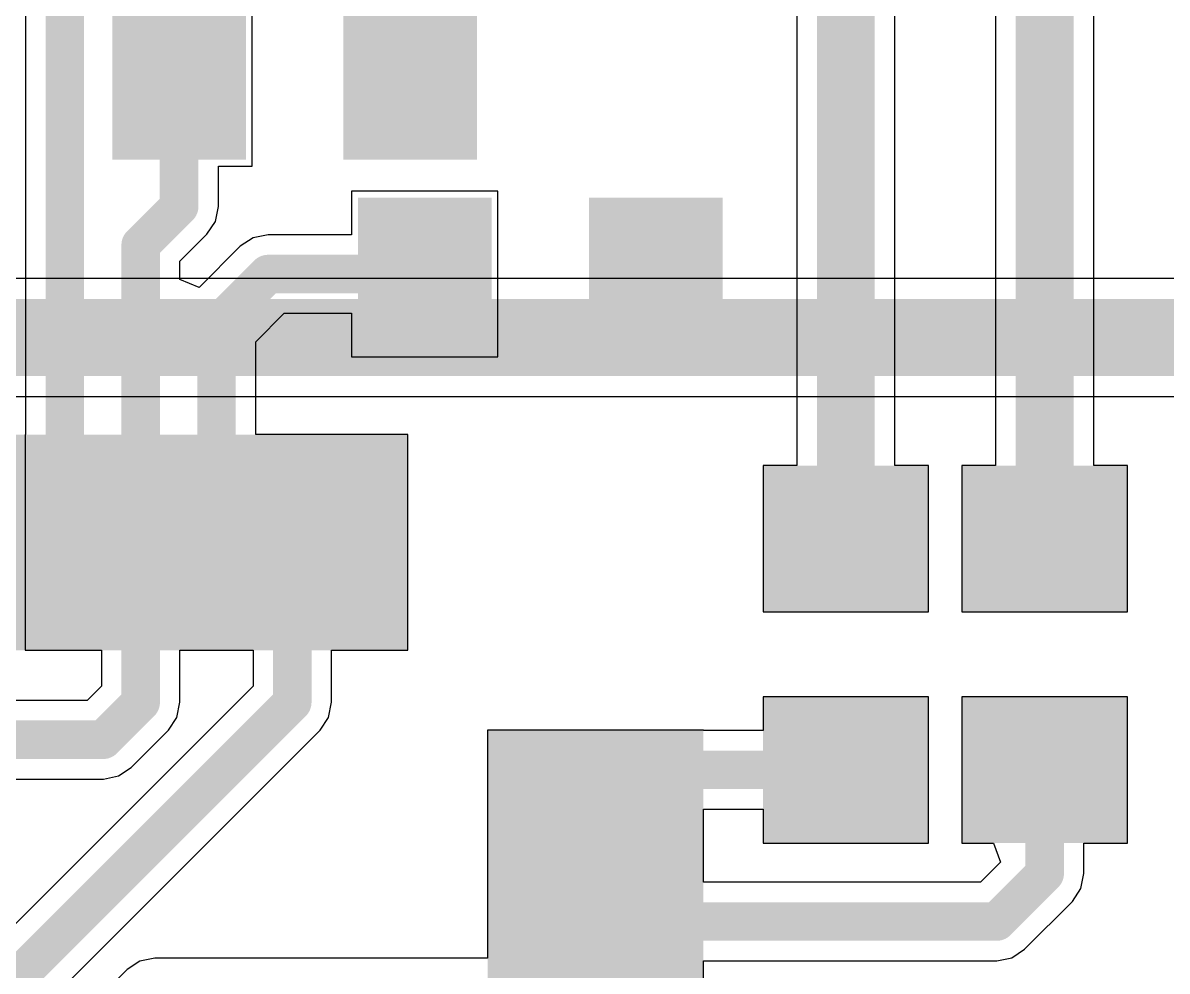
# Model space of a CAD drawing. Header units: millimetres. Extents: x -0.27 to 3.94, y -1.19 to 3.
# Drawn here: x 1.6306 to 1.9278, y 1.519 to 1.7652 of the extents above; entities that cross this region are included whole.
import ezdxf

# ---------------------------------------------------------------- set-up
doc = ezdxf.new("R2010")
doc.units = ezdxf.units.MM
doc.header["$MEASUREMENT"] = 0
for name, color, linetype in [('BottomLayer', 5, 'Continuous'), ('BottomPaste', 16, 'Continuous'), ('BottomSolder', 6, 'Continuous'), ('TopLayer', 1, 'Continuous')]:
    doc.layers.add(name, color=color, linetype=linetype)

# ---------------------------------------------------------------- blocks, each defined once
blk = doc.blocks.new('48_LQFP__7_7___B_12')
at = {"layer": 'BottomLayer'}
for points in [[(0.02323, 0.14331), (0.02323, 0.19134), (0.03583, 0.19134), (0.03583, 0.14331)], [(0.04291, 0.14331), (0.04291, 0.19134), (0.05551, 0.19134), (0.05551, 0.14331)], [(0.0626, 0.14331), (0.0626, 0.19134), (0.0752, 0.19134), (0.0752, 0.14331)], [(0.08228, 0.14331), (0.08228, 0.19134), (0.09488, 0.19134), (0.09488, 0.14331)], [(0.10197, 0.14331), (0.10197, 0.19134), (0.11457, 0.19134), (0.11457, 0.14331)], [(0.14331, 0.10197), (0.14331, 0.11457), (0.19134, 0.11457), (0.19134, 0.10197)], [(0.14331, 0.08228), (0.14331, 0.09488), (0.19134, 0.09488), (0.19134, 0.08228)], [(0.14331, 0.0626), (0.14331, 0.0752), (0.19134, 0.0752), (0.19134, 0.0626)]]:
    blk.add_hatch(color=5, dxfattribs=at).paths.add_polyline_path(points)
at = {"layer": 'BottomPaste'}
for points in [[(0.02323, 0.14331), (0.02323, 0.19134), (0.03583, 0.19134), (0.03583, 0.14331)], [(0.04291, 0.14331), (0.04291, 0.19134), (0.05551, 0.19134), (0.05551, 0.14331)], [(0.0626, 0.14331), (0.0626, 0.19134), (0.0752, 0.19134), (0.0752, 0.14331)], [(0.08228, 0.14331), (0.08228, 0.19134), (0.09488, 0.19134), (0.09488, 0.14331)], [(0.10197, 0.14331), (0.10197, 0.19134), (0.11457, 0.19134), (0.11457, 0.14331)], [(0.14331, 0.10197), (0.14331, 0.11457), (0.19134, 0.11457), (0.19134, 0.10197)], [(0.14331, 0.08228), (0.14331, 0.09488), (0.19134, 0.09488), (0.19134, 0.08228)], [(0.14331, 0.0626), (0.14331, 0.0752), (0.19134, 0.0752), (0.19134, 0.0626)]]:
    blk.add_hatch(color=16, dxfattribs=at).paths.add_polyline_path(points)
at = {"layer": 'BottomSolder'}
for points in [[(-0.00046, 0.13931), (-0.00046, 0.19534), (0.02014, 0.19534), (0.02014, 0.13931)], [(0.01923, 0.13931), (0.01923, 0.19534), (0.03983, 0.19534), (0.03983, 0.13931)], [(0.03891, 0.13931), (0.03891, 0.19534), (0.05951, 0.19534), (0.05951, 0.13931)], [(0.0586, 0.13931), (0.0586, 0.19534), (0.0792, 0.19534), (0.0792, 0.13931)], [(0.07828, 0.13931), (0.07828, 0.19534), (0.09888, 0.19534), (0.09888, 0.13931)], [(0.09797, 0.13931), (0.09797, 0.19534), (0.11857, 0.19534), (0.11857, 0.13931)], [(0.13931, 0.09797), (0.13931, 0.11857), (0.19534, 0.11857), (0.19534, 0.09797)], [(0.13931, 0.07828), (0.13931, 0.09888), (0.19534, 0.09888), (0.19534, 0.07828)], [(0.13931, 0.0586), (0.13931, 0.0792), (0.19534, 0.0792), (0.19534, 0.0586)], [(0.13931, 0.03891), (0.13931, 0.05951), (0.19534, 0.05951), (0.19534, 0.03891)]]:
    blk.add_hatch(color=6, dxfattribs=at).paths.add_polyline_path(points)
blk = doc.blocks.new('R___0603_B_58')
at = {"layer": 'BottomLayer'}
for points in [[(-0.045, -0.0175), (-0.045, 0.0175), (-0.015, 0.0175), (-0.015, -0.0175)], [(0.015, -0.0175), (0.015, 0.0175), (0.045, 0.0175), (0.045, -0.0175)]]:
    blk.add_hatch(color=5, dxfattribs=at).paths.add_polyline_path(points)
at = {"layer": 'BottomPaste'}
for points in [[(-0.045, -0.0175), (-0.045, 0.0175), (-0.015, 0.0175), (-0.015, -0.0175)], [(0.015, -0.0175), (0.015, 0.0175), (0.045, 0.0175), (0.045, -0.0175)]]:
    blk.add_hatch(color=16, dxfattribs=at).paths.add_polyline_path(points)
at = {"layer": 'BottomSolder'}
for points in [[(-0.049, -0.0215), (-0.049, 0.0215), (-0.011, 0.0215), (-0.011, -0.0215)], [(0.011, -0.0215), (0.011, 0.0215), (0.049, 0.0215), (0.049, -0.0215)]]:
    blk.add_hatch(color=6, dxfattribs=at).paths.add_polyline_path(points)
blk = doc.blocks.new('R___0603_B_59')
at = {"layer": 'BottomLayer'}
for points in [[(-0.045, -0.0175), (-0.045, 0.0175), (-0.015, 0.0175), (-0.015, -0.0175)], [(0.015, -0.0175), (0.015, 0.0175), (0.045, 0.0175), (0.045, -0.0175)]]:
    blk.add_hatch(color=5, dxfattribs=at).paths.add_polyline_path(points)
at = {"layer": 'BottomPaste'}
for points in [[(-0.045, -0.0175), (-0.045, 0.0175), (-0.015, 0.0175), (-0.015, -0.0175)], [(0.015, -0.0175), (0.015, 0.0175), (0.045, 0.0175), (0.045, -0.0175)]]:
    blk.add_hatch(color=16, dxfattribs=at).paths.add_polyline_path(points)
at = {"layer": 'BottomSolder'}
for points in [[(-0.049, -0.0215), (-0.049, 0.0215), (-0.011, 0.0215), (-0.011, -0.0215)], [(0.011, -0.0215), (0.011, 0.0215), (0.049, 0.0215), (0.049, -0.0215)]]:
    blk.add_hatch(color=6, dxfattribs=at).paths.add_polyline_path(points)
blk = doc.blocks.new('C___0603_B_168')
at = {"layer": 'BottomLayer'}
for points in [[(-0.045, -0.0175), (-0.045, 0.0175), (-0.015, 0.0175), (-0.015, -0.0175)], [(0.015, -0.0175), (0.015, 0.0175), (0.045, 0.0175), (0.045, -0.0175)]]:
    blk.add_hatch(color=5, dxfattribs=at).paths.add_polyline_path(points)
at = {"layer": 'BottomPaste'}
for points in [[(-0.045, -0.0175), (-0.045, 0.0175), (-0.015, 0.0175), (-0.015, -0.0175)], [(0.015, -0.0175), (0.015, 0.0175), (0.045, 0.0175), (0.045, -0.0175)]]:
    blk.add_hatch(color=16, dxfattribs=at).paths.add_polyline_path(points)
at = {"layer": 'BottomSolder'}
for points in [[(-0.04736, -0.01986), (-0.04736, 0.01986), (-0.01264, 0.01986), (-0.01264, -0.01986)], [(0.01264, -0.01986), (0.01264, 0.01986), (0.04736, 0.01986), (0.04736, -0.01986)]]:
    blk.add_hatch(color=6, dxfattribs=at).paths.add_polyline_path(points)
blk = doc.blocks.new('C___0603_B_176')
at = {"layer": 'BottomLayer'}
for points in [[(-0.045, -0.0175), (-0.045, 0.0175), (-0.015, 0.0175), (-0.015, -0.0175)], [(0.015, -0.0175), (0.015, 0.0175), (0.045, 0.0175), (0.045, -0.0175)]]:
    blk.add_hatch(color=5, dxfattribs=at).paths.add_polyline_path(points)
at = {"layer": 'BottomPaste'}
for points in [[(-0.045, -0.0175), (-0.045, 0.0175), (-0.015, 0.0175), (-0.015, -0.0175)], [(0.015, -0.0175), (0.015, 0.0175), (0.045, 0.0175), (0.045, -0.0175)]]:
    blk.add_hatch(color=16, dxfattribs=at).paths.add_polyline_path(points)
at = {"layer": 'BottomSolder'}
for points in [[(-0.04736, -0.01986), (-0.04736, 0.01986), (-0.01264, 0.01986), (-0.01264, -0.01986)], [(0.01264, -0.01986), (0.01264, 0.01986), (0.04736, 0.01986), (0.04736, -0.01986)]]:
    blk.add_hatch(color=6, dxfattribs=at).paths.add_polyline_path(points)

msp = doc.modelspace()

# ---------------------------------------------------------------- linework, layer by layer
at = {"layer": 'BottomLayer'}
for p, q in [((1.85708, 1.65027), (1.85708, 1.81372)), ((1.63133, 1.80905), (1.63133, 1.65834)), ((1.83159, 1.80844), (1.83159, 1.65027)), ((1.90873, 1.65027), (1.90873, 1.80601)), ((1.88324, 1.80073), (1.88324, 1.65027)), ((1.69018, 1.72801), (1.69018, 1.77101)), ((1.68138, 1.71772), (1.68138, 1.72801)), ((1.68138, 1.72801), (1.69018, 1.72801)), ((1.754, 1.7215), (1.716, 1.7215)), ((1.716, 1.7215), (1.716, 1.7102)), ((1.754, 1.6785), (1.754, 1.7215)), ((1.68141, 1.71755), (1.68138, 1.71772)), ((1.68063, 1.71365), (1.68141, 1.71755)), ((1.67842, 1.71034), (1.68063, 1.71365)), ((1.67141, 1.70333), (1.67842, 1.71034)), ((1.69038, 1.70942), (1.68707, 1.70721)), ((1.69428, 1.7102), (1.69038, 1.70942)), ((1.716, 1.7102), (1.69428, 1.7102)), ((1.68707, 1.70721), (1.67641, 1.69654)), ((1.67141, 1.69862), (1.67141, 1.70333)), ((1.67641, 1.69654), (1.67141, 1.69862)), ((1.69109, 1.68239), (1.69851, 1.6898)), ((1.69851, 1.6898), (1.716, 1.6898)), ((1.716, 1.6898), (1.716, 1.6785)), ((1.69109, 1.65834), (1.69109, 1.68239)), ((1.716, 1.6785), (1.754, 1.6785)), ((1.63133, 1.65834), (1.63123, 1.65834)), ((1.63123, 1.65834), (1.63123, 1.60231)), ((1.73057, 1.65834), (1.69109, 1.65834)), ((1.73057, 1.60231), (1.73057, 1.65834)), ((1.83159, 1.65027), (1.82283, 1.65027)), ((1.82283, 1.65027), (1.82283, 1.61227)), ((1.86583, 1.65027), (1.85708, 1.65027)), ((1.86583, 1.61227), (1.86583, 1.65027)), ((1.88324, 1.65027), (1.87449, 1.65027)), ((1.87449, 1.65027), (1.87449, 1.61227)), ((1.91749, 1.65027), (1.90873, 1.65027)), ((1.91749, 1.61227), (1.91749, 1.65027)), ((1.82283, 1.61227), (1.86583, 1.61227)), ((1.87449, 1.61227), (1.91749, 1.61227)), ((1.63123, 1.60231), (1.65102, 1.60231)), ((1.65102, 1.60231), (1.65102, 1.59303)), ((1.67141, 1.58881), (1.67141, 1.60231)), ((1.67141, 1.60231), (1.69039, 1.60231)), ((1.69039, 1.60231), (1.69039, 1.59303)), ((1.71078, 1.58881), (1.71078, 1.60231)), ((1.71078, 1.60231), (1.73057, 1.60231)), ((1.69039, 1.59303), (1.58397, 1.48662)), ((1.65102, 1.59303), (1.64728, 1.5893)), ((1.86583, 1.59027), (1.82283, 1.59027)), ((1.82283, 1.59027), (1.82283, 1.58146)), ((1.86583, 1.55227), (1.86583, 1.59027)), ((1.91749, 1.59027), (1.87449, 1.59027)), ((1.87449, 1.59027), (1.87449, 1.55227)), ((1.91749, 1.55227), (1.91749, 1.59027)), ((1.64728, 1.5893), (1.5954, 1.5893)), ((1.67063, 1.58491), (1.67141, 1.58881)), ((1.71, 1.58491), (1.71078, 1.58881)), ((1.66842, 1.5816), (1.67063, 1.58491)), ((1.70779, 1.5816), (1.71, 1.58491)), ((1.60138, 1.47518), (1.70779, 1.5816)), ((1.65872, 1.57189), (1.66842, 1.5816)), ((1.80734, 1.58157), (1.75131, 1.58157)), ((1.75131, 1.58157), (1.75131, 1.56097)), ((1.80734, 1.58146), (1.80734, 1.58157)), ((1.82283, 1.58146), (1.80734, 1.58146)), ((1.65151, 1.5689), (1.65541, 1.56968)), ((1.65541, 1.56968), (1.65872, 1.57189)), ((1.59118, 1.5689), (1.65151, 1.5689)), ((1.75131, 1.56097), (1.75131, 1.52241)), ((1.80734, 1.54209), (1.80734, 1.56107)), ((1.80734, 1.56107), (1.82283, 1.56107)), ((1.82283, 1.56107), (1.82283, 1.55227)), ((1.82283, 1.55227), (1.86583, 1.55227)), ((1.87449, 1.55227), (1.88267, 1.55227)), ((1.88267, 1.55227), (1.8845, 1.54727)), ((1.90618, 1.54434), (1.90618, 1.55227)), ((1.90618, 1.55227), (1.91749, 1.55227)), ((1.8845, 1.54727), (1.87932, 1.54209)), ((1.90541, 1.54044), (1.90618, 1.54434)), ((1.87932, 1.54209), (1.80734, 1.54209)), ((1.9032, 1.53713), (1.90541, 1.54044)), ((1.89076, 1.52469), (1.9032, 1.53713)), ((1.88745, 1.52248), (1.89076, 1.52469)), ((1.66102, 1.52163), (1.65771, 1.51942)), ((1.66492, 1.52241), (1.66102, 1.52163)), ((1.75131, 1.52241), (1.66492, 1.52241)), ((1.80734, 1.50191), (1.80734, 1.5217)), ((1.80734, 1.5217), (1.88355, 1.5217)), ((1.88355, 1.5217), (1.88745, 1.52248)), ((1.65771, 1.51942), (1.64433, 1.50604))]:
    msp.add_line(p, q, dxfattribs=at)
for points, const_width in [([(1.64153, 1.63032), (1.64153, 1.83041)], 0.01), ([(1.84433, 1.63127), (1.84433, 1.81372)], 0.015), ([(1.89599, 1.63127), (1.89599, 1.80601)], 0.015), ([(1.67139, 1.74972), (1.67139, 1.79)], 0.025), ([(1.67118, 1.74951), (1.67139, 1.74972)], 0.01), ([(1.67118, 1.71758), (1.67118, 1.74951)], 0.01), ([(1.66121, 1.70755), (1.67121, 1.71755)], 0.01), ([(1.67118, 1.71758), (1.67121, 1.71755)], 0.01), ([(1.66121, 1.63032), (1.66121, 1.70755)], 0.01), ([(1.6809, 1.68661), (1.69428, 1.7)], 0.01), ([(1.69428, 1.7), (1.735, 1.7)], 0.01), ([(1.6809, 1.63032), (1.6809, 1.68661)], 0.01), ([(1.66121, 1.58881), (1.66121, 1.63032)], 0.01), ([(1.70058, 1.58881), (1.70058, 1.63032)], 0.01), ([(1.59118, 1.47941), (1.70058, 1.58881)], 0.01), ([(1.65151, 1.5791), (1.66121, 1.58881)], 0.01), ([(1.59118, 1.5791), (1.65151, 1.5791)], 0.01), ([(1.77932, 1.57127), (1.84433, 1.57127)], 0.01), ([(1.89599, 1.54434), (1.89599, 1.57127)], 0.01), ([(1.88355, 1.5319), (1.89599, 1.54434)], 0.01), ([(1.77932, 1.5319), (1.88355, 1.5319)], 0.01)]:
    msp.add_lwpolyline(points, dxfattribs=dict(at, const_width=const_width))
for points, const_width in [([(1.66514, 1.74972, 1), (1.67764, 1.74972, 1)], 0.0125), ([(1.66868, 1.74951, 1), (1.67368, 1.74951, 1)], 0.005), ([(1.66868, 1.74951, 1), (1.67368, 1.74951, 1)], 0.005), ([(1.66889, 1.74972, 1), (1.67389, 1.74972, 1)], 0.005), ([(1.66868, 1.71758, 1), (1.67368, 1.71758, 1)], 0.005), ([(1.66868, 1.71758, 1), (1.67368, 1.71758, 1)], 0.005), ([(1.66871, 1.71755, 1), (1.67371, 1.71755, 1)], 0.005), ([(1.66871, 1.71755, 1), (1.67371, 1.71755, 1)], 0.005), ([(1.65871, 1.70755, 1), (1.66371, 1.70755, 1)], 0.005), ([(1.65871, 1.70755, 1), (1.66371, 1.70755, 1)], 0.005), ([(1.69178, 1.7, 1), (1.69678, 1.7, 1)], 0.005), ([(1.69178, 1.7, 1), (1.69678, 1.7, 1)], 0.005), ([(1.7325, 1.7, 1), (1.7375, 1.7, 1)], 0.005), ([(1.6784, 1.68661, 1), (1.6834, 1.68661, 1)], 0.005), ([(1.6784, 1.68661, 1), (1.6834, 1.68661, 1)], 0.005), ([(1.84058, 1.63127, 1), (1.84808, 1.63127, 1)], 0.0075), ([(1.89224, 1.63127, 1), (1.89974, 1.63127, 1)], 0.0075), ([(1.63903, 1.63032, 1), (1.64403, 1.63032, 1)], 0.005), ([(1.65871, 1.63032, 1), (1.66371, 1.63032, 1)], 0.005), ([(1.65871, 1.63032, 1), (1.66371, 1.63032, 1)], 0.005), ([(1.6784, 1.63032, 1), (1.6834, 1.63032, 1)], 0.005), ([(1.69808, 1.63032, 1), (1.70308, 1.63032, 1)], 0.005), ([(1.65871, 1.58881, 1), (1.66371, 1.58881, 1)], 0.005), ([(1.65871, 1.58881, 1), (1.66371, 1.58881, 1)], 0.005), ([(1.69808, 1.58881, 1), (1.70308, 1.58881, 1)], 0.005), ([(1.69808, 1.58881, 1), (1.70308, 1.58881, 1)], 0.005), ([(1.64901, 1.5791, 1), (1.65401, 1.5791, 1)], 0.005), ([(1.64901, 1.5791, 1), (1.65401, 1.5791, 1)], 0.005), ([(1.77682, 1.57127, 1), (1.78182, 1.57127, 1)], 0.005), ([(1.84183, 1.57127, 1), (1.84683, 1.57127, 1)], 0.005), ([(1.89349, 1.57127, 1), (1.89849, 1.57127, 1)], 0.005), ([(1.89349, 1.54434, 1), (1.89849, 1.54434, 1)], 0.005), ([(1.89349, 1.54434, 1), (1.89849, 1.54434, 1)], 0.005), ([(1.77682, 1.5319, 1), (1.78182, 1.5319, 1)], 0.005), ([(1.88105, 1.5319, 1), (1.88605, 1.5319, 1)], 0.005), ([(1.88105, 1.5319, 1), (1.88605, 1.5319, 1)], 0.005)]:
    msp.add_lwpolyline(points, format="xyb", close=True, dxfattribs=dict(at, const_width=const_width))
at = {"layer": 'TopLayer'}
for p, q in [((2.15749, 1.69882), (1.56895, 1.69882)), ((1.56895, 1.66823), (2.15116, 1.66823))]:
    msp.add_line(p, q, dxfattribs=at)
at = {"layer": 'TopLayer', "const_width": 0.02}
msp.add_lwpolyline([(1.56195, 1.68353), (2.15749, 1.68353)], dxfattribs=at)

# ---------------------------------------------------------------- block references
for name, p, rotation in [('C___0603_B_168', (1.70118, 1.74951), 180), ('C___0603_B_176', (1.765, 1.7), 180), ('R___0603_B_59', (1.84433, 1.60127), 270), ('R___0603_B_58', (1.89599, 1.60127), 270)]:
    msp.add_blockref(name, p, dxfattribs=dict(rotation=rotation))
msp.add_blockref('48_LQFP__7_7___B_12', (1.612, 1.463))

doc.saveas('drawing.dxf')
